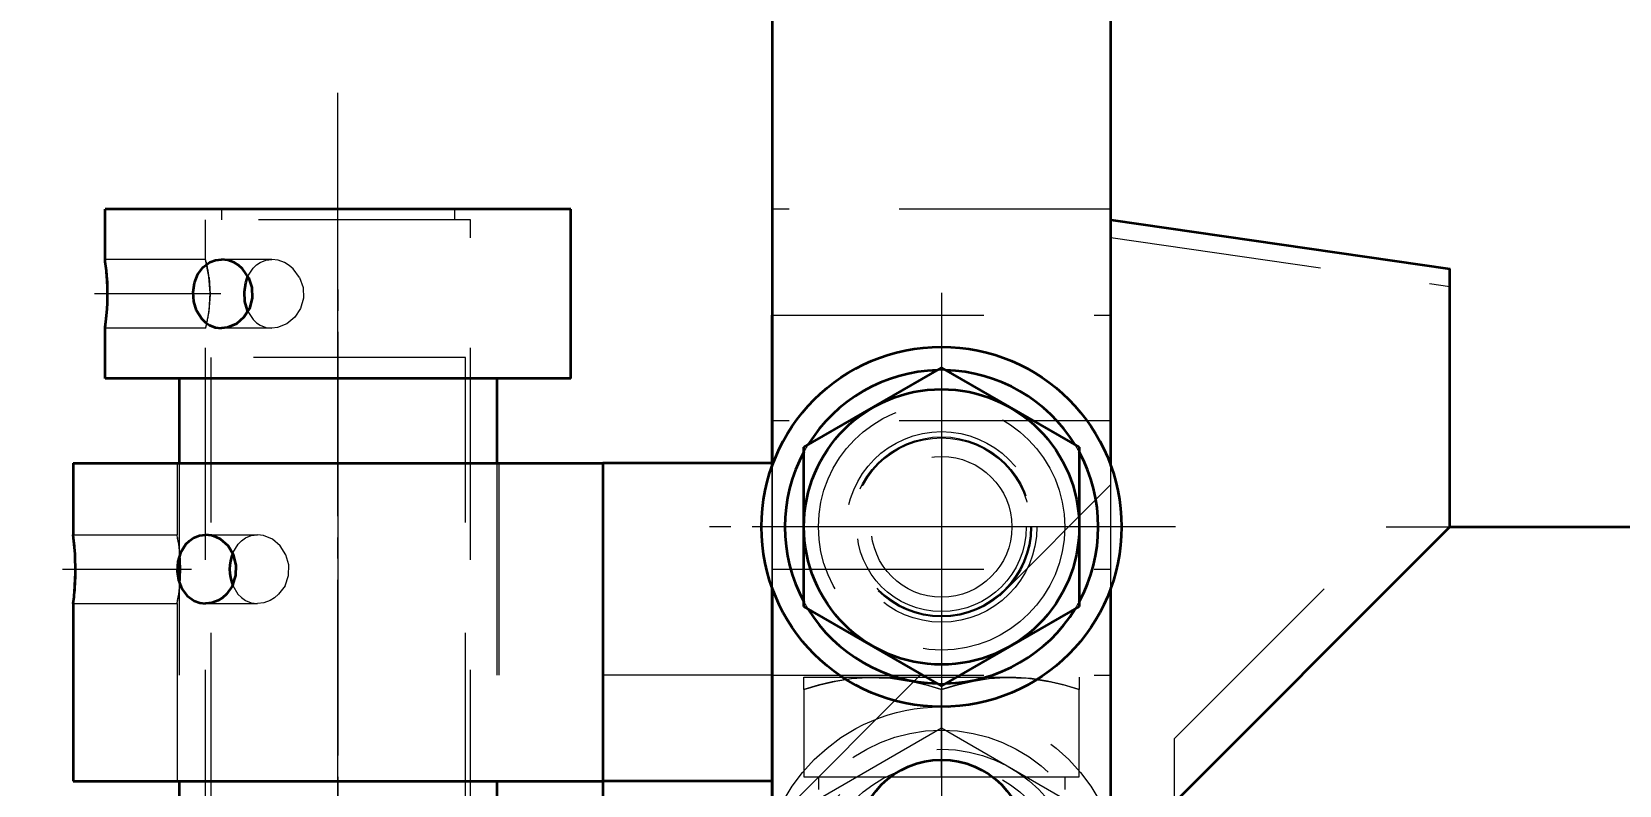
# Model space of a CAD drawing. Header units: millimetres. Extents: x 5606 to 13175, y -3239 to -2051.
# Drawn here: x 6441 to 6516, y -2401 to -2365.4 of the extents above; entities that cross this region are included whole.
import ezdxf

# ---------------------------------------------------------------- set-up
doc = ezdxf.new("R2010")
doc.units = ezdxf.units.MM
for name, pattern in [('CENTER-HOKUTO', [23, 20, -1, 1, -1]), ('DASHSPACE', [30, 12, -18]), ('HIDDEN-HOKUTO', [3.8, 2.5, -1.3])]:
    doc.linetypes.add(name, pattern=pattern)
doc.layers.add('AM_7', color=2, linetype='CENTER-HOKUTO', lineweight=30)
doc.layers.add('AM_HID', color=1, linetype='HIDDEN-HOKUTO', lineweight=25)
doc.layers.add('word_dim', color=253, linetype='Continuous')
doc.styles.get("Standard").update_dxf_attribs({"font": 'romans.shx', "bigfont": 'bigfont.shx'})
doc.dimstyles.new('RS1-4', dxfattribs={"dimscale": 4, "dimtxt": 3.5, "dimasz": 3, "dimexe": 1, "dimexo": 0, "dimgap": 1, "dimtad": 3, "dimdsep": 46, "dimtxsty": 'Standard', "dimblk1": 'OPEN', "dimblk2": 'OPEN', "dimsah": 1, "dimcen": 0, "dimclrd": 256, "dimclre": 256, "dimclrt": 3, "dimadec": 0, "dimazin": 0, "dimtfac": 1, "dimtmove": 0, "dimatfit": 3, "dimldrblk": 'OPEN', "dimfxl": 0, "dimtolj": 1, "dimtzin": 0, "dimarcsym": 0})

# ---------------------------------------------------------------- blocks, each defined once
blk = doc.blocks.new('_Open')
at = {"color": 0, "lineweight": -2}
for p, q in [((-1, 0.1667), (0, 0)), ((-1, -0.1667), (0, 0)), ((0, 0), (-1, 0))]:
    blk.add_line(p, q, dxfattribs=at)
blk = doc.blocks.new('*D266')
at = {"layer": 'DEFPOINTS', "color": 0, "linetype": 'Continuous', "ltscale": 2}
for p in [(6610.313, -2218.944), (6610.313, -2336.642), (6330.982, -2565.284)]:
    blk.add_point(p, dxfattribs=at)
at = {"layer": 'word_dim', "linetype": 'Continuous', "lineweight": -2, "ltscale": 2}
for p, q in [((6330.982, -2565.284), (6330.982, -2214.944)), ((6610.313, -2336.642), (6610.313, -2214.944)), ((6342.982, -2218.944), (6598.313, -2218.944))]:
    blk.add_line(p, q, dxfattribs=at)
at = {"layer": 'word_dim', "linetype": 'Continuous', "lineweight": -2, "ltscale": 2, "xscale": 12, "yscale": 12, "zscale": 12, "rotation": 180}
blk.add_blockref('_Open', (6330.982, -2218.944), dxfattribs=at)
at = {"layer": 'word_dim', "linetype": 'Continuous', "lineweight": -2, "ltscale": 2, "xscale": 12, "yscale": 12, "zscale": 12}
blk.add_blockref('_Open', (6610.313, -2218.944), dxfattribs=at)
at = {"layer": 'word_dim', "color": 3, "linetype": 'Continuous', "ltscale": 2, "insert": (6470.648, -2207.944), "char_height": 14, "attachment_point": 5}
blk.add_mtext('\\A1;279.33', dxfattribs=at)
blk = doc.blocks.new('*D267')
at = {"layer": 'DEFPOINTS', "color": 0, "linetype": 'Continuous', "ltscale": 2}
for p in [(6483.982, -2265.883), (6267.289, -2572.784), (6445.001, -2572.784)]:
    blk.add_point(p, dxfattribs=at)
at = {"layer": 'word_dim', "linetype": 'Continuous', "lineweight": -2, "ltscale": 2}
for p, q in [((6483.982, -2265.883), (6263.289, -2265.883)), ((6267.289, -2277.883), (6267.289, -2560.784)), ((6445.001, -2572.784), (6263.289, -2572.784))]:
    blk.add_line(p, q, dxfattribs=at)
at = {"layer": 'word_dim', "linetype": 'Continuous', "lineweight": -2, "ltscale": 2, "xscale": 12, "yscale": 12, "zscale": 12}
for p, rotation in [((6267.289, -2265.883), 90), ((6267.289, -2572.784), 270)]:
    blk.add_blockref('_Open', p, dxfattribs=dict(at, rotation=rotation))
at = {"layer": 'word_dim', "color": 3, "linetype": 'Continuous', "ltscale": 2, "insert": (6256.289, -2419.333), "char_height": 14, "attachment_point": 5, "rotation": 90}
blk.add_mtext('\\A1;306.9', dxfattribs=at)

msp = doc.modelspace()

# ---------------------------------------------------------------- linework, layer by layer
at = {"color": 7, "lineweight": 35}
for p, q in [((6475.982, -2328.784), (6475.982, -2385.911)), ((6491.982, -2385.911), (6491.982, -2328.784)), ((6466.482, -2373.784), (6444.482, -2373.784)), ((6466.482, -2381.784), (6444.482, -2381.784)), ((6507.982, -2388.785), (6491.982, -2404.785)), ((6475.982, -2391.656), (6475.982, -2415.911)), ((6475.982, -2415.911), (6475.982, -2391.656)), ((6491.982, -2415.911), (6491.982, -2391.656)), ((6467.982, -2400.784), (6467.982, -2424.784))]:
    msp.add_line(p, q, dxfattribs=at)
at = {"color": 7, "lineweight": 35, "ltscale": 0.059475}
for p, q in [((6444.482, -2376.163), (6444.482, -2373.784)), ((6444.482, -2381.784), (6444.482, -2379.405))]:
    msp.add_line(p, q, dxfattribs=at)
at = {"color": 7, "lineweight": 35, "ltscale": 0.2}
for p, q in [((6466.482, -2381.784), (6466.482, -2373.784)), ((6475.982, -2385.784), (6467.982, -2385.784)), ((6475.982, -2400.784), (6467.982, -2400.784))]:
    msp.add_line(p, q, dxfattribs=at)
at = {"color": 7, "lineweight": 35, "ltscale": 0.404132}
msp.add_line((6491.982, -2374.289), (6507.982, -2376.595), dxfattribs=at)
at = {"color": 7, "lineweight": 35, "ltscale": 0.001441}
msp.add_line((6444.491, -2376.22), (6444.482, -2376.163), dxfattribs=at)
at = {"color": 7, "lineweight": 35, "ltscale": 0.304758}
msp.add_line((6507.982, -2388.785), (6507.982, -2376.595), dxfattribs=at)
at = {"color": 7, "lineweight": 35, "ltscale": 0.001501}
msp.add_line((6451.207, -2378.561), (6451.231, -2378.616), dxfattribs=at)
at = {"color": 7, "lineweight": 35, "ltscale": 0.178195}
msp.add_line((6475.982, -2385.911), (6475.982, -2378.784), dxfattribs=at)
at = {"color": 7, "lineweight": 35, "ltscale": 0.187615}
for p, q in [((6477.482, -2385.027), (6483.982, -2381.276)), ((6483.982, -2381.276), (6490.482, -2385.027)), ((6483.982, -2396.291), (6477.482, -2392.54)), ((6490.482, -2392.54), (6483.982, -2396.291))]:
    msp.add_line(p, q, dxfattribs=at)
at = {"color": 7, "lineweight": 35, "ltscale": 0.1}
for p, q in [((6447.982, -2381.784), (6447.982, -2385.784)), ((6462.982, -2381.784), (6462.982, -2385.784))]:
    msp.add_line(p, q, dxfattribs=at)
at = {"color": 7, "lineweight": 35, "ltscale": 0.093916}
for p, q in [((6477.482, -2388.784), (6477.482, -2385.027)), ((6490.482, -2385.027), (6490.482, -2388.784)), ((6477.482, -2392.54), (6477.482, -2388.784)), ((6490.482, -2388.784), (6490.482, -2392.54))]:
    msp.add_line(p, q, dxfattribs=at)
at = {"color": 7, "lineweight": 35, "ltscale": 0.15625}
for p, q in [((6442.982, -2385.784), (6449.232, -2385.784)), ((6442.982, -2400.784), (6449.232, -2400.784))]:
    msp.add_line(p, q, dxfattribs=at)
at = {"color": 7, "lineweight": 35, "ltscale": 0.084475}
msp.add_line((6442.982, -2385.784), (6442.982, -2389.163), dxfattribs=at)
at = {"color": 7, "lineweight": 35, "ltscale": 0.46875}
for p, q in [((6449.232, -2385.784), (6467.982, -2385.784)), ((6449.232, -2400.784), (6467.982, -2400.784))]:
    msp.add_line(p, q, dxfattribs=at)
at = {"color": 7, "lineweight": 35, "ltscale": 0.375}
msp.add_line((6467.982, -2385.784), (6467.982, -2400.784), dxfattribs=at)
msp.add_line((6467.982, -2385.784), (6467.982, -2400.784), dxfattribs=at)
at = {"color": 7, "lineweight": 35, "ltscale": 0.363248}
msp.add_line((6507.982, -2388.784), (6522.512, -2388.784), dxfattribs=at)
at = {"color": 7, "lineweight": 35, "ltscale": 0.209475}
msp.add_line((6442.982, -2392.405), (6442.982, -2400.784), dxfattribs=at)
at = {"color": 7, "lineweight": 35, "ltscale": 0.11875}
for p, q in [((6447.982, -2400.784), (6447.982, -2405.534)), ((6462.982, -2400.784), (6462.982, -2405.534))]:
    msp.add_line(p, q, dxfattribs=at)
at = {"color": 7, "lineweight": 35}
for points in [[(6448.797, -2378.561), (6448.67, -2378.141), (6448.64, -2377.696), (6448.708, -2377.258), (6448.869, -2376.861), (6449.116, -2376.53), (6449.438, -2376.294), (6449.702, -2376.196), (6449.982, -2376.163)], [(6451.261, -2377.006), (6450.968, -2376.598), (6450.781, -2376.436), (6450.574, -2376.308), (6450.284, -2376.2), (6449.982, -2376.163)], [(6451.207, -2378.561), (6451.09, -2378.14), (6451.063, -2377.694), (6451.126, -2377.255), (6451.231, -2376.951)], [(6451.261, -2377.006), (6451.419, -2377.481), (6451.435, -2377.983), (6451.304, -2378.467), (6451.043, -2378.887), (6450.683, -2379.198), (6450.258, -2379.374), (6449.982, -2379.405)], [(6448.797, -2378.561), (6449.052, -2378.968), (6449.221, -2379.131), (6449.412, -2379.259), (6449.688, -2379.368), (6449.982, -2379.405)], [(6448.041, -2390.006), (6448.299, -2389.598), (6448.469, -2389.436), (6448.661, -2389.308), (6448.938, -2389.199), (6449.232, -2389.163)], [(6450.505, -2391.561), (6450.663, -2391.087), (6450.678, -2390.585), (6450.549, -2390.101), (6450.29, -2389.681), (6449.932, -2389.37), (6449.725, -2389.263), (6449.507, -2389.193), (6449.232, -2389.163)], [(6448.041, -2390.006), (6447.914, -2390.426), (6447.883, -2390.87), (6447.951, -2391.308), (6448.113, -2391.705), (6448.363, -2392.036), (6448.687, -2392.273), (6448.952, -2392.371), (6449.232, -2392.405)], [(6450.505, -2391.561), (6450.214, -2391.969), (6450.029, -2392.131), (6449.822, -2392.259), (6449.533, -2392.367), (6449.232, -2392.405)]]:
    msp.add_lwpolyline(points, dxfattribs=at)
for centre, radius in [((6483.982, -2388.784), 8.5), ((6483.982, -2388.784), 6.5), ((6483.982, -2403.784), 4)]:
    msp.add_circle(centre, radius, dxfattribs=at)
at = {"color": 7, "linetype": 'DASHSPACE', "lineweight": 13}
msp.add_circle((6483.982, -2388.784), 4, dxfattribs=at)
at = {"color": 7, "lineweight": 35}
for centre, radius, start, end in [((6433.114, -2377.833), 11.49, 4.12316, 8.35707), ((6433.416, -2377.8), 11.186, 0.07738, 5.47666), ((6433.56, -2377.781), 11.043, 351.54413, 4.02103), ((6432.886, -2377.71), 11.719, 351.97215, 354.51617), ((6483.982, -2388.784), 7.4, 91.47545, 148.49882), ((6483.982, -2388.784), 7.4, 31.50119, 88.52452), ((6483.982, -2388.784), 7.4, 151.44734, 208.55266), ((6483.982, -2388.784), 7.4, 331.44738, 28.55262), ((6430.229, -2390.818), 12.86, 5.03549, 7.39432), ((6430.574, -2390.784), 12.513, 356.44281, 7.44654), ((6452.443, -2390.784), 2.077, 158.41926, 201.56165), ((6430.578, -2390.78), 12.51, 354.86326, 0.09833), ((6430.324, -2390.76), 12.765, 352.5978, 356.40366), ((6483.982, -2388.784), 7.4, 211.50121, 268.52451), ((6483.982, -2388.784), 7.4, 271.47551, 328.49877)]:
    msp.add_arc(centre, radius, start, end, dxfattribs=at)
at = {"layer": 'AM_7', "color": 2, "lineweight": 13}
for p, q in [((6455.482, -2434.284), (6455.482, -2368.284)), ((6455.497, -2422.583), (6455.497, -2376.984)), ((6449.947, -2377.784), (6443.986, -2377.784)), ((6483.982, -2377.734), (6483.982, -2399.833)), ((6483.982, -2384.463), (6483.982, -2393.104)), ((6495.032, -2388.784), (6472.932, -2388.784)), ((6488.303, -2388.784), (6479.662, -2388.784)), ((6442.475, -2390.784), (6448.564, -2390.784)), ((6483.982, -2394.734), (6483.982, -2416.833)), ((6483.982, -2395.757), (6483.982, -2396.53)), ((6483.982, -2398.583), (6483.982, -2408.984)), ((6483.982, -2400.163), (6483.982, -2405.204))]:
    msp.add_line(p, q, dxfattribs=at)
at = {"layer": 'AM_HID', "color": 1, "lineweight": 13, "ltscale": 4}
for p, q in [((6449.982, -2373.784), (6449.982, -2374.284)), ((6460.982, -2373.784), (6460.982, -2374.284)), ((6491.982, -2373.784), (6475.982, -2373.784)), ((6449.232, -2376.163), (6449.232, -2374.284)), ((6461.732, -2374.284), (6449.232, -2374.284)), ((6461.732, -2405.534), (6461.732, -2374.284)), ((6491.982, -2375.128), (6507.982, -2377.433)), ((6449.232, -2376.163), (6444.482, -2376.163)), ((6452.357, -2376.163), (6449.982, -2376.163)), ((6444.575, -2378.561), (6444.552, -2378.83)), ((6475.982, -2378.784), (6491.982, -2378.784)), ((6491.982, -2443.784), (6491.982, -2378.784)), ((6444.491, -2379.347), (6444.482, -2379.405)), ((6449.232, -2379.405), (6444.482, -2379.405)), ((6449.232, -2405.534), (6449.232, -2379.405)), ((6452.357, -2379.405), (6449.982, -2379.405)), ((6449.497, -2403.784), (6449.497, -2380.784)), ((6461.497, -2380.784), (6449.497, -2380.784)), ((6461.497, -2403.784), (6461.497, -2380.784)), ((6491.982, -2383.784), (6475.982, -2383.784)), ((6447.882, -2385.784), (6447.882, -2389.163)), ((6447.982, -2385.784), (6447.982, -2400.784)), ((6462.982, -2385.784), (6462.982, -2400.784)), ((6463.082, -2385.784), (6463.082, -2400.784)), ((6475.982, -2385.911), (6475.982, -2391.656)), ((6475.982, -2391.656), (6475.982, -2385.911)), ((6491.982, -2391.656), (6491.982, -2385.911)), ((6475.982, -2402.785), (6491.982, -2386.785)), ((6494.982, -2398.784), (6504.982, -2388.784)), ((6504.982, -2388.784), (6507.982, -2388.784)), ((6442.982, -2389.163), (6447.882, -2389.163)), ((6449.232, -2389.163), (6451.682, -2389.163)), ((6450.518, -2390.006), (6450.512, -2390.02)), ((6475.982, -2390.784), (6491.982, -2390.784)), ((6442.982, -2392.405), (6447.882, -2392.405)), ((6447.882, -2392.405), (6447.882, -2400.784)), ((6449.232, -2392.405), (6451.682, -2392.405)), ((6475.982, -2395.784), (6467.982, -2395.784)), ((6475.982, -2395.784), (6491.982, -2395.784)), ((6477.482, -2396.465), (6477.482, -2395.884)), ((6477.482, -2395.884), (6490.482, -2395.884)), ((6477.482, -2396.465), (6477.482, -2400.583)), ((6483.982, -2400.583), (6483.982, -2396.465)), ((6483.982, -2400.583), (6483.982, -2396.465)), ((6490.482, -2395.884), (6490.482, -2396.465)), ((6490.482, -2400.583), (6490.482, -2396.465)), ((6477.482, -2402.027), (6483.982, -2398.276)), ((6483.982, -2398.276), (6490.482, -2402.027)), ((6494.982, -2401.785), (6494.982, -2398.784)), ((6477.482, -2400.583), (6483.982, -2400.583)), ((6478.167, -2400.583), (6478.167, -2401.184)), ((6483.982, -2400.583), (6490.482, -2400.583)), ((6489.797, -2400.583), (6489.797, -2401.184))]:
    msp.add_line(p, q, dxfattribs=at)
for points in [[(6449.396, -2378.561), (6449.446, -2377.756), (6449.39, -2376.957), (6449.232, -2376.163)], [(6451.231, -2376.951), (6451.474, -2376.569), (6451.632, -2376.417), (6451.813, -2376.298), (6452.075, -2376.197), (6452.357, -2376.163)], [(6453.671, -2377.006), (6453.365, -2376.599), (6453.171, -2376.437), (6452.958, -2376.309), (6452.662, -2376.2), (6452.357, -2376.163)], [(6449.396, -2377.006), (6449.446, -2377.811), (6449.39, -2378.61), (6449.232, -2379.405)], [(6453.671, -2377.006), (6453.839, -2377.481), (6453.855, -2377.985), (6453.717, -2378.47), (6453.442, -2378.888), (6453.07, -2379.198), (6452.634, -2379.374), (6452.357, -2379.405)], [(6451.231, -2378.616), (6451.474, -2378.998), (6451.632, -2379.15), (6451.812, -2379.269), (6452.075, -2379.37), (6452.357, -2379.405)], [(6450.518, -2390.006), (6450.765, -2389.599), (6450.929, -2389.436), (6451.116, -2389.308), (6451.389, -2389.199), (6451.682, -2389.163)], [(6452.982, -2391.561), (6453.146, -2391.086), (6453.162, -2390.584), (6453.027, -2390.1), (6452.758, -2389.681), (6452.391, -2389.37), (6451.959, -2389.194), (6451.682, -2389.163)], [(6450.512, -2391.547), (6450.758, -2391.961), (6450.923, -2392.126), (6451.112, -2392.257), (6451.387, -2392.367), (6451.682, -2392.405)], [(6452.982, -2391.561), (6452.68, -2391.969), (6452.49, -2392.131), (6452.279, -2392.259), (6451.986, -2392.367), (6451.682, -2392.405)], [(6483.982, -2396.465), (6483.237, -2396.239), (6482.482, -2396.062), (6481.737, -2395.944), (6480.986, -2395.889), (6479.901, -2395.926), (6478.825, -2396.094), (6478.15, -2396.261), (6477.482, -2396.465)], [(6477.482, -2396.465), (6478.228, -2396.239), (6478.983, -2396.062), (6479.728, -2395.944), (6480.479, -2395.889), (6481.564, -2395.926), (6482.64, -2396.094), (6483.315, -2396.261), (6483.982, -2396.465)], [(6490.482, -2396.465), (6489.737, -2396.239), (6488.982, -2396.062), (6488.237, -2395.944), (6487.486, -2395.889), (6486.401, -2395.926), (6485.325, -2396.094), (6484.65, -2396.261), (6483.982, -2396.465)], [(6483.982, -2396.465), (6484.728, -2396.239), (6485.483, -2396.062), (6486.228, -2395.944), (6486.979, -2395.889), (6488.064, -2395.926), (6489.14, -2396.094), (6489.815, -2396.261), (6490.482, -2396.465)]]:
    msp.add_lwpolyline(points, dxfattribs=at)
for centre, radius in [((6483.982, -2388.784), 5.815), ((6483.982, -2388.784), 4.5), ((6483.982, -2388.784), 4.25), ((6483.982, -2388.784), 4.2), ((6483.982, -2388.784), 3.323), ((6483.982, -2405.784), 8.5), ((6483.982, -2405.784), 7.4), ((6483.982, -2405.784), 6.5), ((6483.982, -2405.784), 5.815)]:
    msp.add_circle(centre, radius, dxfattribs=at)
for centre, radius, start, end in [((6433.682, -2377.763), 10.919, 5.41274, 8.12529), ((6442.541, -2377.901), 6.914, 7.43401, 14.56295), ((6433.913, -2377.787), 10.69, 355.85101, 0.01001), ((6442.541, -2377.666), 6.914, 345.43705, 352.56599), ((6483.982, -2388.784), 7.4, 88.52452, 91.47545), ((6483.982, -2388.784), 7.4, 148.49882, 151.44734), ((6483.982, -2388.784), 7.4, 28.55262, 31.50119), ((6430.475, -2390.795), 12.614, 3.58337, 5.02994), ((6440.442, -2390.785), 7.614, 354.15311, 12.30268), ((6440.023, -2390.847), 8.038, 6.00608, 12.10012), ((6430.664, -2390.784), 12.424, 0.11736, 3.58852), ((6440.442, -2390.782), 7.614, 347.69732, 5.84689), ((6430.415, -2390.77), 12.673, 352.59125, 354.88552), ((6440.023, -2390.72), 8.038, 347.89988, 353.99393), ((6483.982, -2388.784), 7.4, 208.55266, 211.50121), ((6483.982, -2388.784), 7.4, 328.49877, 331.44738), ((6483.982, -2388.784), 7.4, 268.52451, 271.47551), ((6483.982, -2403.784), 4, 331.35211, 151.35212)]:
    msp.add_arc(centre, radius, start, end, dxfattribs=at)

# ---------------------------------------------------------------- dimensions: what is measured, and where the dimension line sits
at = {"layer": 'word_dim', "linetype": 'Continuous', "ltscale": 2}
dim = msp.add_linear_dim(base=(6610.313, -2218.944), p1=(6330.982, -2565.284), p2=(6610.313, -2336.642), dimstyle='RS1-4', dxfattribs=at)
dim.commit()
dim.dimension.update_dxf_attribs({"geometry": '*D266', "text_midpoint": (6470.648, -2207.944)})
dim = msp.add_linear_dim(base=(6267.289, -2572.784), p1=(6483.982, -2265.883), p2=(6445.001, -2572.784), angle=90, dimstyle='RS1-4', dxfattribs=at)
dim.commit()
dim.dimension.update_dxf_attribs({"geometry": '*D267', "text_midpoint": (6256.289, -2419.333)})

doc.saveas('drawing.dxf')
